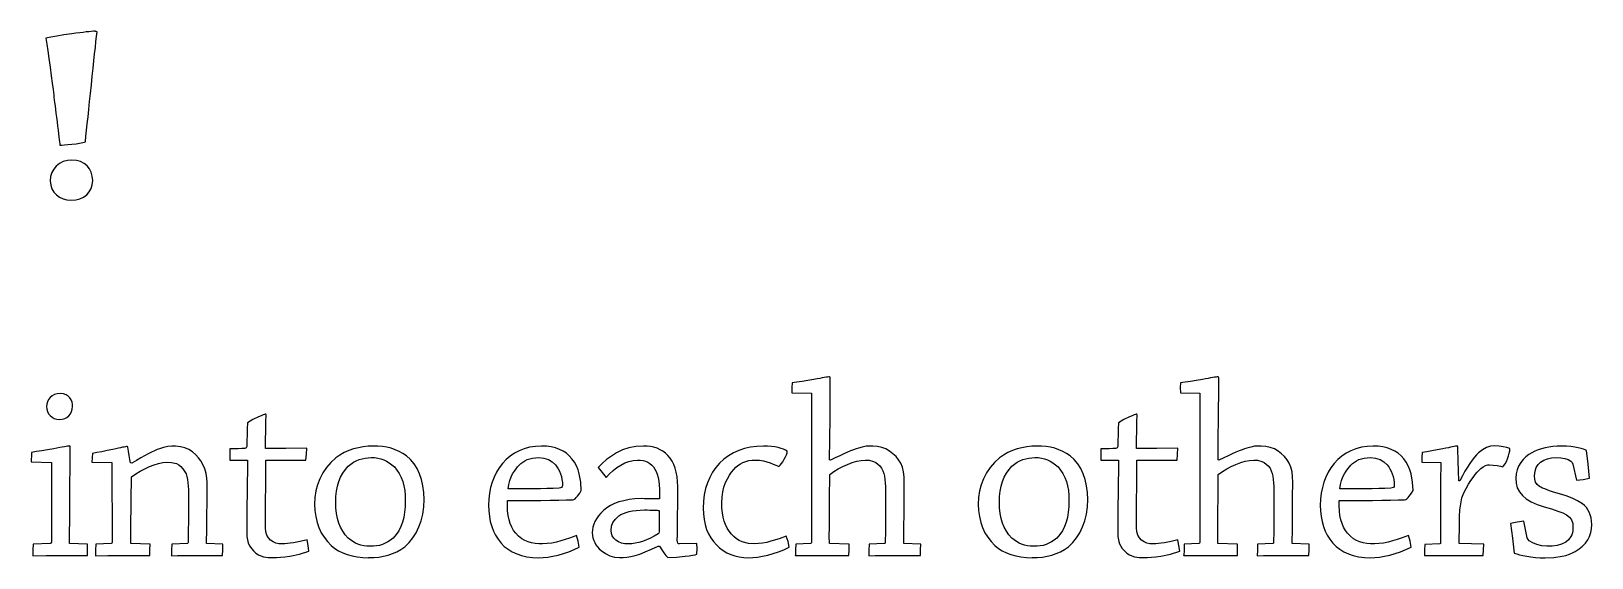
# Model space of a CAD drawing. Header units: millimetres. Extents: x 1 to 116, y -26 to 21.
# Drawn here: x 71.71 to 115.63, y -24.38 to -9.56 of the extents above; entities that cross this region are included whole.
import ezdxf

# ---------------------------------------------------------------- set-up
doc = ezdxf.new("R2010")
doc.units = ezdxf.units.MM

msp = doc.modelspace()

# ---------------------------------------------------------------- linework, layer by layer
at = {"color": 7, "linetype": 'Continuous', "flags": 128}
for points in [[(73.505, -9.557), (73.457, -9.56), (73.4, -9.564), (73.333, -9.571), (73.256, -9.579), (73.17, -9.589), (73.074, -9.601), (72.968, -9.615), (72.853, -9.631), (72.627, -9.663), (72.429, -9.695), (72.259, -9.724), (72.116, -9.752), (72.116, -9.752), (72.145, -9.919), (72.174, -10.111), (72.207, -10.328), (72.24, -10.572), (72.273, -10.812), (72.3, -11.022), (72.323, -11.202), (72.341, -11.353), (72.341, -11.353), (72.349, -11.416), (72.358, -11.488), (72.368, -11.569), (72.379, -11.659), (72.391, -11.758), (72.405, -11.866), (72.419, -11.982), (72.434, -12.108), (72.45, -12.232), (72.464, -12.344), (72.475, -12.445), (72.487, -12.533), (72.496, -12.609), (72.504, -12.674), (72.51, -12.726), (72.515, -12.766), (72.515, -12.766), (72.573, -12.764), (72.649, -12.759), (72.743, -12.749), (72.855, -12.738), (72.97, -12.724), (73.071, -12.708), (73.159, -12.692), (73.234, -12.673), (73.234, -12.673), (73.25, -12.514), (73.267, -12.343), (73.286, -12.161), (73.307, -11.965), (73.328, -11.759), (73.351, -11.539), (73.376, -11.308), (73.402, -11.065), (73.427, -10.824), (73.451, -10.598), (73.474, -10.388), (73.494, -10.193), (73.513, -10.015), (73.531, -9.851), (73.547, -9.704), (73.56, -9.572), (73.56, -9.572), (73.535, -9.567), (73.517, -9.562), (73.507, -9.559), (73.505, -9.558), (73.505, -9.558), (73.505, -9.557)], [(72.856, -13.184), (72.726, -13.196), (72.61, -13.229), (72.506, -13.281), (72.415, -13.354), (72.342, -13.441), (72.288, -13.54), (72.255, -13.651), (72.242, -13.772), (72.242, -13.772), (72.256, -13.89), (72.289, -13.995), (72.344, -14.087), (72.417, -14.167), (72.506, -14.231), (72.603, -14.278), (72.71, -14.306), (72.827, -14.317), (72.827, -14.317), (72.96, -14.306), (73.079, -14.277), (73.182, -14.229), (73.272, -14.163), (73.344, -14.081), (73.395, -13.985), (73.428, -13.878), (73.44, -13.758), (73.44, -13.758), (73.428, -13.638), (73.399, -13.53), (73.349, -13.433), (73.281, -13.348), (73.196, -13.279), (73.097, -13.228), (72.983, -13.196), (72.855, -13.184), (72.855, -13.184), (72.856, -13.184)], [(93.222, -24.323), (93.392, -24.323), (93.572, -24.319), (93.747, -24.317), (93.905, -24.316), (93.905, -24.316), (94.115, -24.316), (94.327, -24.316), (94.534, -24.316), (94.725, -24.316), (94.725, -24.316), (94.728, -24.157), (94.732, -23.997), (94.732, -23.997), (94.174, -23.982), (94.174, -23.982), (94.173, -23.762), (94.174, -23.528), (94.175, -23.28), (94.177, -23.018), (94.179, -22.755), (94.181, -22.503), (94.185, -22.264), (94.187, -22.037), (94.187, -22.037), (94.304, -21.956), (94.426, -21.882), (94.553, -21.814), (94.685, -21.752), (94.817, -21.7), (94.944, -21.663), (95.067, -21.64), (95.185, -21.631), (95.185, -21.631), (95.294, -21.639), (95.417, -21.673), (95.48, -21.702), (95.538, -21.744), (95.593, -21.798), (95.643, -21.863), (95.643, -21.863), (95.677, -21.931), (95.704, -22.006), (95.724, -22.087), (95.737, -22.176), (95.745, -22.273), (95.75, -22.38), (95.752, -22.498), (95.752, -22.625), (95.752, -22.625), (95.753, -22.945), (95.752, -23.289), (95.75, -23.633), (95.746, -23.953), (95.746, -23.953), (95.741, -23.973), (95.724, -23.983), (95.724, -23.983), (95.294, -24.004), (95.294, -24.004), (95.287, -24.166), (95.286, -24.324), (95.286, -24.324), (95.463, -24.323), (95.648, -24.319), (95.833, -24.317), (96.007, -24.316), (96.007, -24.316), (96.188, -24.316), (96.376, -24.316), (96.562, -24.316), (96.739, -24.316), (96.739, -24.316), (96.742, -24.157), (96.746, -23.997), (96.746, -23.997), (96.269, -23.982), (96.269, -23.982), (96.273, -23.551), (96.277, -23.114), (96.28, -22.678), (96.281, -22.255), (96.281, -22.255), (96.279, -22.104), (96.262, -21.965), (96.231, -21.836), (96.186, -21.718), (96.186, -21.718), (96.123, -21.624), (96.05, -21.536), (95.965, -21.456), (95.871, -21.382), (95.766, -21.32), (95.652, -21.276), (95.528, -21.248), (95.396, -21.236), (95.396, -21.236), (95.303, -21.236), (95.206, -21.245), (95.101, -21.265), (94.991, -21.293), (94.929, -21.313), (94.856, -21.339), (94.773, -21.372), (94.681, -21.411), (94.577, -21.457), (94.464, -21.508), (94.341, -21.567), (94.207, -21.631), (94.207, -21.631), (94.18, -21.623), (94.18, -21.623), (94.186, -21.039), (94.192, -20.439), (94.195, -20.141), (94.198, -19.854), (94.199, -19.579), (94.2, -19.317), (94.2, -19.317), (94.195, -19.295), (94.179, -19.289), (94.179, -19.289), (94.156, -19.292), (94.124, -19.296), (94.083, -19.302), (94.032, -19.31), (93.973, -19.32), (93.904, -19.332), (93.827, -19.345), (93.74, -19.36), (93.564, -19.391), (93.404, -19.416), (93.258, -19.438), (93.127, -19.455), (93.127, -19.455), (93.117, -19.585), (93.12, -19.74), (93.12, -19.74), (93.671, -19.747), (93.671, -19.747), (93.67, -20.248), (93.67, -20.766), (93.67, -21.3), (93.67, -21.852), (93.67, -22.403), (93.67, -22.937), (93.67, -23.454), (93.67, -23.953), (93.67, -23.953), (93.662, -23.973), (93.642, -23.983), (93.642, -23.983), (93.229, -24.004), (93.229, -24.004), (93.222, -24.161), (93.221, -24.324), (93.221, -24.324), (93.222, -24.323)], [(104.155, -24.323), (104.326, -24.323), (104.505, -24.319), (104.68, -24.317), (104.839, -24.316), (104.839, -24.316), (105.049, -24.316), (105.261, -24.316), (105.467, -24.316), (105.658, -24.316), (105.658, -24.316), (105.662, -24.157), (105.666, -23.997), (105.666, -23.997), (105.107, -23.982), (105.107, -23.982), (105.106, -23.762), (105.108, -23.528), (105.109, -23.28), (105.111, -23.018), (105.113, -22.755), (105.115, -22.503), (105.118, -22.264), (105.12, -22.037), (105.12, -22.037), (105.238, -21.956), (105.359, -21.882), (105.486, -21.814), (105.619, -21.752), (105.751, -21.7), (105.878, -21.663), (106.001, -21.64), (106.118, -21.631), (106.118, -21.631), (106.227, -21.639), (106.35, -21.673), (106.413, -21.702), (106.472, -21.744), (106.526, -21.798), (106.577, -21.863), (106.577, -21.863), (106.61, -21.931), (106.637, -22.006), (106.657, -22.087), (106.67, -22.176), (106.678, -22.273), (106.684, -22.38), (106.686, -22.498), (106.686, -22.625), (106.686, -22.625), (106.687, -22.945), (106.686, -23.289), (106.684, -23.633), (106.679, -23.953), (106.679, -23.953), (106.674, -23.973), (106.657, -23.983), (106.657, -23.983), (106.227, -24.004), (106.227, -24.004), (106.221, -24.166), (106.22, -24.324), (106.22, -24.324), (106.396, -24.323), (106.582, -24.319), (106.767, -24.317), (106.941, -24.316), (106.941, -24.316), (107.121, -24.316), (107.309, -24.316), (107.496, -24.316), (107.672, -24.316), (107.672, -24.316), (107.675, -24.157), (107.68, -23.997), (107.68, -23.997), (107.202, -23.982), (107.202, -23.982), (107.206, -23.551), (107.21, -23.114), (107.214, -22.678), (107.215, -22.255), (107.215, -22.255), (107.213, -22.104), (107.196, -21.965), (107.164, -21.836), (107.119, -21.718), (107.119, -21.718), (107.056, -21.624), (106.984, -21.536), (106.899, -21.456), (106.804, -21.382), (106.699, -21.32), (106.585, -21.276), (106.461, -21.248), (106.329, -21.236), (106.329, -21.236), (106.237, -21.236), (106.139, -21.245), (106.034, -21.265), (105.924, -21.293), (105.862, -21.313), (105.79, -21.339), (105.707, -21.372), (105.614, -21.411), (105.51, -21.457), (105.397, -21.508), (105.274, -21.567), (105.14, -21.631), (105.14, -21.631), (105.114, -21.623), (105.114, -21.623), (105.119, -21.039), (105.125, -20.439), (105.129, -20.141), (105.132, -19.854), (105.133, -19.579), (105.134, -19.317), (105.134, -19.317), (105.129, -19.295), (105.113, -19.289), (105.113, -19.289), (105.09, -19.292), (105.057, -19.296), (105.016, -19.302), (104.966, -19.31), (104.906, -19.32), (104.838, -19.332), (104.76, -19.345), (104.673, -19.36), (104.498, -19.391), (104.337, -19.416), (104.191, -19.438), (104.06, -19.455), (104.06, -19.455), (104.051, -19.585), (104.053, -19.74), (104.053, -19.74), (104.605, -19.747), (104.605, -19.747), (104.604, -20.248), (104.604, -20.766), (104.604, -21.3), (104.604, -21.852), (104.604, -22.403), (104.604, -22.937), (104.604, -23.454), (104.604, -23.953), (104.604, -23.953), (104.595, -23.973), (104.576, -23.983), (104.576, -23.983), (104.162, -24.004), (104.162, -24.004), (104.156, -24.161), (104.155, -24.324), (104.155, -24.324), (104.155, -24.323)], [(72.526, -19.758), (72.437, -19.767), (72.361, -19.788), (72.295, -19.823), (72.24, -19.87), (72.196, -19.926), (72.166, -19.988), (72.146, -20.055), (72.139, -20.127), (72.139, -20.127), (72.147, -20.2), (72.167, -20.266), (72.198, -20.327), (72.242, -20.381), (72.296, -20.426), (72.358, -20.46), (72.428, -20.481), (72.506, -20.489), (72.506, -20.489), (72.583, -20.482), (72.653, -20.462), (72.714, -20.429), (72.768, -20.385), (72.812, -20.331), (72.844, -20.269), (72.863, -20.199), (72.871, -20.12), (72.871, -20.12), (72.869, -20.059), (72.857, -19.999), (72.833, -19.939), (72.799, -19.882), (72.752, -19.83), (72.691, -19.793), (72.616, -19.769), (72.526, -19.759), (72.526, -19.759), (72.526, -19.758)], [(78.507, -24.378), (78.612, -24.376), (78.727, -24.368), (78.851, -24.354), (78.984, -24.334), (79.256, -24.277), (79.522, -24.198), (79.522, -24.198), (79.499, -24.038), (79.471, -23.878), (79.471, -23.878), (79.279, -23.924), (79.09, -23.96), (79.001, -23.975), (78.919, -23.985), (78.843, -23.992), (78.775, -23.994), (78.775, -23.994), (78.681, -23.988), (78.595, -23.968), (78.515, -23.933), (78.443, -23.886), (78.385, -23.823), (78.342, -23.744), (78.314, -23.651), (78.304, -23.542), (78.304, -23.542), (78.304, -23.262), (78.304, -22.973), (78.306, -22.694), (78.31, -22.447), (78.31, -22.447), (78.31, -22.236), (78.31, -21.992), (78.31, -21.871), (78.31, -21.77), (78.31, -21.691), (78.31, -21.63), (78.31, -21.63), (78.616, -21.63), (78.906, -21.63), (79.182, -21.63), (79.442, -21.63), (79.442, -21.63), (79.456, -21.47), (79.463, -21.296), (79.463, -21.296), (78.876, -21.302), (78.304, -21.304), (78.304, -21.304), (78.305, -21.062), (78.308, -20.81), (78.312, -20.569), (78.318, -20.36), (78.318, -20.36), (78.312, -20.344), (78.297, -20.339), (78.297, -20.339), (78.275, -20.345), (78.235, -20.36), (78.179, -20.383), (78.107, -20.416), (77.948, -20.494), (77.796, -20.586), (77.796, -20.586), (77.79, -20.749), (77.782, -20.922), (77.777, -21.093), (77.774, -21.253), (77.774, -21.253), (77.755, -21.289), (77.724, -21.304), (77.724, -21.304), (77.634, -21.309), (77.535, -21.312), (77.425, -21.315), (77.303, -21.316), (77.303, -21.316), (77.297, -21.47), (77.296, -21.63), (77.296, -21.63), (77.555, -21.63), (77.795, -21.63), (77.795, -21.63), (77.794, -21.714), (77.794, -21.81), (77.793, -21.918), (77.792, -22.039), (77.791, -22.162), (77.79, -22.275), (77.789, -22.38), (77.788, -22.477), (77.788, -22.477), (77.786, -22.567), (77.783, -22.68), (77.781, -22.818), (77.779, -22.979), (77.776, -23.315), (77.774, -23.63), (77.774, -23.63), (77.778, -23.785), (77.801, -23.927), (77.823, -23.994), (77.858, -24.06), (77.904, -24.125), (77.964, -24.19), (77.964, -24.19), (78.034, -24.25), (78.104, -24.296), (78.174, -24.331), (78.244, -24.353), (78.381, -24.375), (78.506, -24.379), (78.506, -24.379), (78.507, -24.378)], [(103.023, -24.378), (103.129, -24.376), (103.243, -24.368), (103.367, -24.354), (103.5, -24.334), (103.772, -24.277), (104.038, -24.198), (104.038, -24.198), (104.015, -24.038), (103.987, -23.878), (103.987, -23.878), (103.795, -23.924), (103.606, -23.96), (103.517, -23.975), (103.435, -23.985), (103.36, -23.992), (103.291, -23.994), (103.291, -23.994), (103.197, -23.988), (103.111, -23.968), (103.031, -23.933), (102.96, -23.886), (102.901, -23.823), (102.858, -23.744), (102.831, -23.651), (102.82, -23.542), (102.82, -23.542), (102.82, -23.262), (102.82, -22.973), (102.822, -22.694), (102.826, -22.447), (102.826, -22.447), (102.826, -22.236), (102.826, -21.992), (102.826, -21.871), (102.826, -21.77), (102.826, -21.691), (102.826, -21.63), (102.826, -21.63), (103.132, -21.63), (103.422, -21.63), (103.698, -21.63), (103.959, -21.63), (103.959, -21.63), (103.972, -21.47), (103.98, -21.296), (103.98, -21.296), (103.392, -21.302), (102.82, -21.304), (102.82, -21.304), (102.821, -21.062), (102.824, -20.81), (102.829, -20.569), (102.834, -20.36), (102.834, -20.36), (102.829, -20.344), (102.813, -20.339), (102.813, -20.339), (102.791, -20.345), (102.751, -20.36), (102.695, -20.383), (102.623, -20.416), (102.464, -20.494), (102.312, -20.586), (102.312, -20.586), (102.306, -20.749), (102.299, -20.922), (102.293, -21.093), (102.29, -21.253), (102.29, -21.253), (102.271, -21.289), (102.24, -21.304), (102.24, -21.304), (102.151, -21.309), (102.051, -21.312), (101.941, -21.315), (101.819, -21.316), (101.819, -21.316), (101.813, -21.47), (101.812, -21.63), (101.812, -21.63), (102.071, -21.63), (102.311, -21.63), (102.311, -21.63), (102.31, -21.714), (102.31, -21.81), (102.309, -21.918), (102.308, -22.039), (102.307, -22.162), (102.306, -22.275), (102.305, -22.38), (102.304, -22.477), (102.304, -22.477), (102.302, -22.567), (102.3, -22.68), (102.298, -22.818), (102.295, -22.979), (102.292, -23.315), (102.29, -23.63), (102.29, -23.63), (102.294, -23.785), (102.318, -23.927), (102.34, -23.994), (102.374, -24.06), (102.42, -24.125), (102.48, -24.19), (102.48, -24.19), (102.55, -24.25), (102.62, -24.296), (102.69, -24.331), (102.76, -24.353), (102.897, -24.375), (103.023, -24.379), (103.023, -24.379), (103.023, -24.378)], [(72.275, -21.702), (72.275, -23.946), (72.275, -23.946), (72.265, -23.972), (72.245, -23.983), (72.245, -23.983), (71.76, -24.004), (71.76, -24.004), (71.753, -24.161), (71.752, -24.324), (71.752, -24.324), (72.132, -24.319), (72.501, -24.316), (72.501, -24.316), (72.699, -24.316), (72.903, -24.316), (73.104, -24.316), (73.289, -24.316), (73.289, -24.316), (73.296, -24.159), (73.297, -23.997), (73.297, -23.997), (72.79, -23.982), (72.79, -23.982), (72.79, -23.674), (72.791, -23.346), (72.793, -22.998), (72.796, -22.631), (72.799, -22.263), (72.802, -21.911), (72.803, -21.575), (72.804, -21.257), (72.804, -21.257), (72.802, -21.242), (72.789, -21.235), (72.789, -21.235), (72.766, -21.238), (72.733, -21.244), (72.691, -21.25), (72.641, -21.258), (72.581, -21.269), (72.512, -21.281), (72.433, -21.296), (72.346, -21.312), (72.169, -21.343), (72.004, -21.372), (71.853, -21.395), (71.715, -21.415), (71.715, -21.415), (71.714, -21.466), (71.712, -21.533), (71.71, -21.607), (71.708, -21.68), (71.708, -21.68), (72.275, -21.702)], [(73.977, -21.701), (73.984, -23.953), (73.984, -23.953), (73.976, -23.973), (73.962, -23.983), (73.962, -23.983), (73.527, -24.004), (73.527, -24.004), (73.52, -24.164), (73.519, -24.324), (73.519, -24.324), (73.864, -24.319), (74.216, -24.316), (74.216, -24.316), (74.424, -24.316), (74.638, -24.316), (74.849, -24.316), (75.045, -24.316), (75.045, -24.316), (75.051, -24.157), (75.052, -23.997), (75.052, -23.997), (74.513, -23.982), (74.513, -23.982), (74.513, -23.772), (74.514, -23.546), (74.516, -23.306), (74.518, -23.051), (74.521, -22.795), (74.525, -22.551), (74.53, -22.321), (74.535, -22.103), (74.535, -22.103), (74.651, -22.021), (74.774, -21.946), (74.902, -21.878), (75.035, -21.815), (75.169, -21.762), (75.295, -21.724), (75.413, -21.701), (75.525, -21.692), (75.525, -21.692), (75.661, -21.698), (75.794, -21.733), (75.859, -21.765), (75.921, -21.814), (75.98, -21.879), (76.035, -21.96), (76.035, -21.96), (76.067, -22.024), (76.091, -22.098), (76.109, -22.179), (76.12, -22.269), (76.131, -22.465), (76.132, -22.677), (76.132, -22.677), (76.133, -22.988), (76.132, -23.318), (76.13, -23.648), (76.125, -23.954), (76.125, -23.954), (76.119, -23.974), (76.103, -23.983), (76.103, -23.983), (75.668, -24.004), (75.668, -24.004), (75.661, -24.164), (75.66, -24.324), (75.66, -24.324), (75.828, -24.323), (76.008, -24.319), (76.189, -24.317), (76.357, -24.316), (76.357, -24.316), (76.54, -24.316), (76.731, -24.316), (76.92, -24.316), (77.096, -24.316), (77.096, -24.316), (77.103, -24.157), (77.104, -23.997), (77.104, -23.997), (76.642, -23.982), (76.642, -23.982), (76.647, -23.562), (76.654, -23.117), (76.657, -22.891), (76.659, -22.675), (76.661, -22.466), (76.661, -22.266), (76.661, -22.266), (76.656, -22.139), (76.633, -22.009), (76.592, -21.876), (76.533, -21.741), (76.533, -21.741), (76.479, -21.651), (76.414, -21.565), (76.338, -21.482), (76.25, -21.404), (76.149, -21.337), (76.036, -21.287), (75.911, -21.255), (75.772, -21.242), (75.772, -21.242), (75.662, -21.242), (75.549, -21.253), (75.433, -21.277), (75.315, -21.313), (75.251, -21.337), (75.177, -21.37), (75.094, -21.41), (75.003, -21.456), (74.901, -21.511), (74.791, -21.573), (74.671, -21.642), (74.542, -21.72), (74.542, -21.72), (74.506, -21.712), (74.506, -21.712), (74.488, -21.62), (74.467, -21.506), (74.446, -21.385), (74.428, -21.272), (74.428, -21.272), (74.426, -21.255), (74.413, -21.25), (74.413, -21.25), (74.392, -21.253), (74.363, -21.257), (74.325, -21.265), (74.279, -21.273), (74.224, -21.285), (74.161, -21.297), (74.09, -21.313), (74.01, -21.33), (73.849, -21.364), (73.697, -21.396), (73.559, -21.423), (73.432, -21.448), (73.432, -21.448), (73.423, -21.563), (73.417, -21.695), (73.417, -21.695), (73.977, -21.701)], [(81.202, -24.379), (81.348, -24.378), (81.49, -24.366), (81.625, -24.342), (81.755, -24.309), (81.88, -24.266), (82, -24.212), (82.113, -24.148), (82.222, -24.075), (82.222, -24.075), (82.343, -23.956), (82.449, -23.824), (82.541, -23.676), (82.62, -23.513), (82.683, -23.338), (82.728, -23.151), (82.756, -22.953), (82.766, -22.744), (82.766, -22.744), (82.756, -22.543), (82.731, -22.354), (82.692, -22.18), (82.639, -22.019), (82.569, -21.872), (82.485, -21.738), (82.388, -21.618), (82.274, -21.512), (82.274, -21.512), (82.172, -21.445), (82.065, -21.389), (81.953, -21.34), (81.838, -21.3), (81.718, -21.271), (81.593, -21.25), (81.465, -21.238), (81.332, -21.236), (81.332, -21.236), (81.193, -21.242), (81.054, -21.257), (80.916, -21.283), (80.778, -21.319), (80.644, -21.365), (80.517, -21.423), (80.396, -21.491), (80.282, -21.57), (80.282, -21.57), (80.139, -21.701), (80.017, -21.843), (79.913, -21.995), (79.831, -22.157), (79.767, -22.327), (79.721, -22.502), (79.694, -22.684), (79.685, -22.872), (79.685, -22.872), (79.693, -23.053), (79.716, -23.224), (79.753, -23.385), (79.804, -23.535), (79.87, -23.677), (79.951, -23.807), (80.046, -23.928), (80.155, -24.039), (80.155, -24.039), (80.253, -24.118), (80.362, -24.186), (80.479, -24.244), (80.605, -24.291), (80.74, -24.329), (80.885, -24.356), (81.039, -24.373), (81.202, -24.38), (81.202, -24.38), (81.202, -24.379)], [(84.582, -22.905), (84.586, -23.065), (84.603, -23.218), (84.63, -23.362), (84.669, -23.5), (84.718, -23.629), (84.778, -23.75), (84.849, -23.863), (84.932, -23.968), (85.025, -24.062), (85.129, -24.145), (85.246, -24.215), (85.373, -24.273), (85.51, -24.319), (85.66, -24.353), (85.821, -24.374), (85.993, -24.383), (85.993, -24.383), (86.118, -24.378), (86.25, -24.363), (86.391, -24.339), (86.538, -24.306), (86.688, -24.263), (86.838, -24.211), (86.987, -24.15), (87.136, -24.082), (87.136, -24.082), (87.106, -23.919), (87.06, -23.752), (87.06, -23.752), (86.963, -23.793), (86.856, -23.832), (86.741, -23.871), (86.617, -23.909), (86.489, -23.943), (86.361, -23.967), (86.232, -23.983), (86.103, -23.989), (86.103, -23.989), (85.993, -23.988), (85.889, -23.978), (85.788, -23.96), (85.694, -23.935), (85.603, -23.898), (85.514, -23.845), (85.428, -23.776), (85.346, -23.692), (85.346, -23.692), (85.287, -23.611), (85.235, -23.52), (85.193, -23.42), (85.16, -23.31), (85.135, -23.189), (85.118, -23.06), (85.11, -22.921), (85.11, -22.772), (85.11, -22.772), (85.31, -22.772), (85.532, -22.771), (85.779, -22.768), (86.048, -22.766), (86.315, -22.763), (86.555, -22.76), (86.768, -22.756), (86.955, -22.751), (86.955, -22.751), (86.985, -22.74), (87.017, -22.719), (87.051, -22.69), (87.086, -22.651), (87.15, -22.567), (87.191, -22.488), (87.191, -22.488), (87.179, -22.255), (87.136, -22.021), (87.1, -21.907), (87.054, -21.798), (86.996, -21.695), (86.928, -21.597), (86.928, -21.597), (86.854, -21.514), (86.772, -21.442), (86.678, -21.381), (86.576, -21.331), (86.465, -21.291), (86.344, -21.262), (86.213, -21.244), (86.074, -21.236), (86.074, -21.236), (85.9, -21.248), (85.737, -21.273), (85.584, -21.313), (85.441, -21.368), (85.308, -21.436), (85.186, -21.518), (85.074, -21.614), (84.972, -21.725), (84.882, -21.847), (84.803, -21.975), (84.736, -22.112), (84.681, -22.255), (84.638, -22.406), (84.607, -22.565), (84.588, -22.732), (84.581, -22.905), (84.581, -22.905), (84.582, -22.905)], [(89.394, -24.052), (89.457, -24.157), (89.516, -24.246), (89.572, -24.319), (89.624, -24.379), (89.624, -24.379), (89.871, -24.369), (90.117, -24.342), (90.229, -24.327), (90.321, -24.312), (90.393, -24.297), (90.445, -24.285), (90.445, -24.285), (90.45, -24.126), (90.445, -23.98), (90.445, -23.98), (89.96, -23.994), (89.96, -23.994), (89.931, -23.988), (89.911, -23.968), (89.898, -23.935), (89.894, -23.889), (89.894, -23.889), (89.896, -23.747), (89.899, -23.577), (89.902, -23.38), (89.904, -23.156), (89.906, -22.929), (89.907, -22.724), (89.908, -22.543), (89.909, -22.384), (89.909, -22.384), (89.903, -22.238), (89.888, -22.102), (89.866, -21.977), (89.834, -21.862), (89.796, -21.757), (89.749, -21.662), (89.694, -21.578), (89.631, -21.505), (89.562, -21.441), (89.487, -21.385), (89.408, -21.339), (89.325, -21.3), (89.237, -21.272), (89.144, -21.251), (89.046, -21.24), (88.944, -21.236), (88.944, -21.236), (88.731, -21.252), (88.533, -21.288), (88.352, -21.345), (88.187, -21.424), (88.037, -21.518), (87.9, -21.617), (87.777, -21.724), (87.666, -21.838), (87.666, -21.838), (87.78, -21.983), (87.892, -22.119), (87.892, -22.119), (87.984, -22.018), (88.084, -21.927), (88.189, -21.844), (88.301, -21.772), (88.417, -21.712), (88.534, -21.668), (88.652, -21.641), (88.771, -21.631), (88.771, -21.631), (88.853, -21.634), (88.93, -21.645), (89, -21.664), (89.064, -21.692), (89.123, -21.727), (89.175, -21.772), (89.222, -21.823), (89.261, -21.884), (89.296, -21.953), (89.327, -22.033), (89.351, -22.123), (89.37, -22.223), (89.383, -22.333), (89.393, -22.454), (89.396, -22.584), (89.394, -22.724), (89.394, -22.724), (89.36, -22.724), (89.317, -22.724), (89.266, -22.724), (89.206, -22.723), (89.137, -22.722), (89.059, -22.721), (88.972, -22.719), (88.876, -22.717), (88.876, -22.717), (88.701, -22.727), (88.537, -22.746), (88.387, -22.775), (88.249, -22.811), (88.123, -22.858), (88.01, -22.913), (87.909, -22.977), (87.821, -23.05), (87.744, -23.127), (87.678, -23.205), (87.622, -23.283), (87.576, -23.36), (87.542, -23.439), (87.516, -23.519), (87.503, -23.597), (87.499, -23.677), (87.499, -23.677), (87.506, -23.753), (87.52, -23.825), (87.541, -23.893), (87.569, -23.957), (87.604, -24.018), (87.645, -24.076), (87.695, -24.129), (87.75, -24.18), (87.871, -24.265), (87.998, -24.326), (88.13, -24.364), (88.268, -24.379), (88.268, -24.379), (88.366, -24.377), (88.472, -24.367), (88.585, -24.348), (88.705, -24.319), (88.84, -24.277), (88.993, -24.22), (89.165, -24.144), (89.357, -24.053), (89.357, -24.053), (89.394, -24.052)], [(90.619, -22.983), (90.628, -23.149), (90.647, -23.305), (90.678, -23.449), (90.719, -23.584), (90.771, -23.709), (90.834, -23.824), (90.908, -23.928), (90.993, -24.022), (91.085, -24.106), (91.184, -24.179), (91.289, -24.241), (91.398, -24.291), (91.513, -24.331), (91.635, -24.359), (91.762, -24.376), (91.894, -24.382), (91.894, -24.382), (92.018, -24.377), (92.151, -24.363), (92.292, -24.339), (92.441, -24.307), (92.593, -24.265), (92.744, -24.214), (92.893, -24.155), (93.041, -24.085), (93.041, -24.085), (93.01, -23.927), (92.961, -23.775), (92.961, -23.775), (92.761, -23.848), (92.531, -23.917), (92.41, -23.948), (92.294, -23.97), (92.18, -23.985), (92.068, -23.991), (92.068, -23.991), (91.895, -23.977), (91.721, -23.932), (91.636, -23.895), (91.556, -23.848), (91.483, -23.788), (91.416, -23.717), (91.416, -23.717), (91.351, -23.634), (91.294, -23.546), (91.248, -23.45), (91.211, -23.349), (91.183, -23.239), (91.164, -23.117), (91.151, -22.984), (91.148, -22.84), (91.148, -22.84), (91.156, -22.678), (91.176, -22.529), (91.208, -22.393), (91.252, -22.268), (91.303, -22.156), (91.359, -22.057), (91.418, -21.97), (91.481, -21.896), (91.481, -21.896), (91.539, -21.836), (91.602, -21.782), (91.67, -21.737), (91.741, -21.699), (91.819, -21.67), (91.904, -21.648), (91.997, -21.635), (92.098, -21.631), (92.098, -21.631), (92.21, -21.639), (92.316, -21.655), (92.417, -21.68), (92.511, -21.713), (92.595, -21.746), (92.663, -21.774), (92.715, -21.795), (92.75, -21.81), (92.75, -21.81), (92.787, -21.777), (92.825, -21.733), (92.863, -21.677), (92.903, -21.611), (92.938, -21.543), (92.964, -21.481), (92.982, -21.426), (92.99, -21.379), (92.99, -21.379), (92.942, -21.353), (92.884, -21.328), (92.813, -21.305), (92.733, -21.281), (92.641, -21.263), (92.543, -21.249), (92.437, -21.24), (92.322, -21.236), (92.322, -21.236), (92.132, -21.247), (91.952, -21.271), (91.782, -21.31), (91.622, -21.363), (91.472, -21.432), (91.333, -21.513), (91.204, -21.61), (91.084, -21.721), (90.977, -21.844), (90.885, -21.977), (90.805, -22.121), (90.74, -22.273), (90.688, -22.436), (90.652, -22.609), (90.628, -22.791), (90.618, -22.984), (90.618, -22.984), (90.619, -22.983)], [(99.882, -24.379), (100.028, -24.378), (100.17, -24.366), (100.305, -24.342), (100.435, -24.309), (100.56, -24.266), (100.68, -24.212), (100.793, -24.148), (100.902, -24.075), (100.902, -24.075), (101.023, -23.956), (101.129, -23.824), (101.221, -23.676), (101.3, -23.513), (101.363, -23.338), (101.408, -23.151), (101.436, -22.953), (101.446, -22.744), (101.446, -22.744), (101.436, -22.543), (101.411, -22.354), (101.372, -22.18), (101.319, -22.019), (101.249, -21.872), (101.166, -21.738), (101.068, -21.618), (100.955, -21.512), (100.955, -21.512), (100.852, -21.445), (100.745, -21.389), (100.634, -21.34), (100.518, -21.3), (100.398, -21.271), (100.274, -21.25), (100.146, -21.238), (100.012, -21.236), (100.012, -21.236), (99.873, -21.242), (99.734, -21.257), (99.596, -21.283), (99.458, -21.319), (99.324, -21.365), (99.197, -21.423), (99.076, -21.491), (98.962, -21.57), (98.962, -21.57), (98.819, -21.701), (98.697, -21.843), (98.594, -21.995), (98.511, -22.157), (98.447, -22.327), (98.402, -22.502), (98.374, -22.684), (98.365, -22.872), (98.365, -22.872), (98.373, -23.053), (98.396, -23.224), (98.433, -23.385), (98.484, -23.535), (98.551, -23.677), (98.631, -23.807), (98.726, -23.928), (98.835, -24.039), (98.835, -24.039), (98.934, -24.118), (99.042, -24.186), (99.159, -24.244), (99.285, -24.291), (99.42, -24.329), (99.565, -24.356), (99.72, -24.373), (99.882, -24.38), (99.882, -24.38), (99.882, -24.379)], [(107.993, -22.905), (107.997, -23.065), (108.014, -23.218), (108.041, -23.362), (108.08, -23.5), (108.129, -23.629), (108.189, -23.75), (108.261, -23.863), (108.344, -23.968), (108.437, -24.062), (108.541, -24.145), (108.657, -24.215), (108.784, -24.273), (108.922, -24.319), (109.072, -24.353), (109.232, -24.374), (109.404, -24.383), (109.404, -24.383), (109.529, -24.378), (109.662, -24.363), (109.802, -24.339), (109.949, -24.306), (110.099, -24.263), (110.249, -24.211), (110.398, -24.15), (110.547, -24.082), (110.547, -24.082), (110.518, -23.919), (110.472, -23.752), (110.472, -23.752), (110.374, -23.793), (110.267, -23.832), (110.153, -23.871), (110.029, -23.909), (109.901, -23.943), (109.773, -23.967), (109.644, -23.983), (109.515, -23.989), (109.515, -23.989), (109.404, -23.988), (109.301, -23.978), (109.2, -23.96), (109.105, -23.935), (109.014, -23.898), (108.926, -23.845), (108.84, -23.776), (108.757, -23.692), (108.757, -23.692), (108.698, -23.611), (108.647, -23.52), (108.605, -23.42), (108.571, -23.31), (108.546, -23.189), (108.529, -23.06), (108.522, -22.921), (108.522, -22.772), (108.522, -22.772), (108.721, -22.772), (108.944, -22.771), (109.19, -22.768), (109.459, -22.766), (109.727, -22.763), (109.967, -22.76), (110.18, -22.756), (110.367, -22.751), (110.367, -22.751), (110.396, -22.74), (110.429, -22.719), (110.462, -22.69), (110.498, -22.651), (110.562, -22.567), (110.603, -22.488), (110.603, -22.488), (110.59, -22.255), (110.547, -22.021), (110.511, -21.907), (110.465, -21.798), (110.408, -21.695), (110.339, -21.597), (110.339, -21.597), (110.266, -21.514), (110.183, -21.442), (110.09, -21.381), (109.988, -21.331), (109.877, -21.291), (109.756, -21.262), (109.625, -21.244), (109.485, -21.236), (109.485, -21.236), (109.311, -21.248), (109.148, -21.273), (108.995, -21.313), (108.852, -21.368), (108.719, -21.436), (108.597, -21.518), (108.485, -21.614), (108.383, -21.725), (108.293, -21.847), (108.214, -21.975), (108.147, -22.112), (108.093, -22.255), (108.05, -22.406), (108.018, -22.565), (107.999, -22.732), (107.992, -22.905), (107.992, -22.905), (107.993, -22.905)], [(110.924, -24.321), (111.104, -24.32), (111.293, -24.318), (111.483, -24.315), (111.666, -24.314), (111.666, -24.314), (111.902, -24.314), (112.139, -24.314), (112.368, -24.314), (112.576, -24.314), (112.576, -24.314), (112.59, -24.156), (112.591, -24.002), (112.591, -24.002), (111.903, -23.98), (111.903, -23.98), (111.904, -23.8), (111.906, -23.607), (111.909, -23.409), (111.91, -23.216), (111.91, -23.216), (111.921, -23.037), (111.944, -22.861), (111.98, -22.697), (112.033, -22.559), (112.033, -22.559), (112.101, -22.431), (112.167, -22.314), (112.23, -22.21), (112.291, -22.119), (112.35, -22.039), (112.406, -21.972), (112.46, -21.916), (112.511, -21.873), (112.511, -21.873), (112.581, -21.824), (112.646, -21.789), (112.704, -21.769), (112.758, -21.765), (112.758, -21.765), (112.862, -21.772), (112.968, -21.788), (113.061, -21.807), (113.128, -21.823), (113.128, -21.823), (113.163, -21.787), (113.197, -21.737), (113.23, -21.674), (113.263, -21.596), (113.291, -21.514), (113.312, -21.439), (113.325, -21.368), (113.331, -21.302), (113.331, -21.302), (113.241, -21.277), (113.139, -21.257), (113.023, -21.244), (112.896, -21.235), (112.896, -21.235), (112.785, -21.243), (112.673, -21.277), (112.561, -21.339), (112.447, -21.428), (112.39, -21.485), (112.329, -21.554), (112.267, -21.635), (112.202, -21.727), (112.134, -21.831), (112.063, -21.948), (111.991, -22.076), (111.916, -22.215), (111.916, -22.215), (111.889, -22.215), (111.889, -22.215), (111.88, -21.931), (111.872, -21.663), (111.869, -21.541), (111.866, -21.432), (111.864, -21.337), (111.861, -21.257), (111.861, -21.257), (111.857, -21.241), (111.847, -21.235), (111.847, -21.235), (111.827, -21.238), (111.799, -21.244), (111.762, -21.25), (111.716, -21.258), (111.661, -21.27), (111.598, -21.283), (111.527, -21.296), (111.446, -21.313), (111.283, -21.345), (111.129, -21.375), (110.989, -21.4), (110.859, -21.422), (110.859, -21.422), (110.854, -21.564), (110.851, -21.695), (110.851, -21.695), (111.381, -21.701), (111.381, -21.701), (111.38, -22.247), (111.38, -22.826), (111.38, -23.409), (111.38, -23.967), (111.38, -23.967), (111.375, -23.979), (111.359, -23.988), (111.359, -23.988), (110.939, -24.009), (110.939, -24.009), (110.929, -24.163), (110.924, -24.321), (110.924, -24.321), (110.924, -24.321)], [(113.718, -23.352), (113.532, -23.382), (113.347, -23.417), (113.347, -23.417), (113.401, -23.834), (113.449, -24.249), (113.449, -24.249), (113.52, -24.273), (113.601, -24.297), (113.696, -24.319), (113.803, -24.34), (113.919, -24.358), (114.045, -24.372), (114.178, -24.38), (114.319, -24.383), (114.319, -24.383), (114.569, -24.373), (114.8, -24.34), (114.907, -24.315), (115.003, -24.285), (115.091, -24.248), (115.17, -24.206), (115.17, -24.206), (115.279, -24.134), (115.374, -24.055), (115.454, -23.97), (115.519, -23.878), (115.569, -23.78), (115.606, -23.675), (115.627, -23.564), (115.634, -23.446), (115.634, -23.446), (115.628, -23.35), (115.614, -23.261), (115.592, -23.178), (115.564, -23.102), (115.527, -23.033), (115.482, -22.971), (115.43, -22.915), (115.371, -22.867), (115.234, -22.781), (115.081, -22.705), (114.91, -22.639), (114.722, -22.584), (114.722, -22.584), (114.622, -22.554), (114.531, -22.526), (114.448, -22.499), (114.374, -22.471), (114.308, -22.445), (114.25, -22.42), (114.201, -22.396), (114.16, -22.372), (114.096, -22.317), (114.052, -22.25), (114.027, -22.168), (114.022, -22.073), (114.022, -22.073), (114.039, -21.946), (114.073, -21.84), (114.123, -21.755), (114.191, -21.692), (114.191, -21.692), (114.28, -21.637), (114.385, -21.597), (114.504, -21.573), (114.637, -21.563), (114.637, -21.563), (114.764, -21.57), (114.875, -21.589), (114.97, -21.62), (115.048, -21.663), (115.048, -21.663), (115.082, -21.701), (115.104, -21.749), (115.104, -21.749), (115.199, -22.202), (115.199, -22.202), (115.39, -22.177), (115.568, -22.145), (115.568, -22.145), (115.534, -21.751), (115.488, -21.361), (115.488, -21.361), (115.452, -21.345), (115.401, -21.327), (115.334, -21.308), (115.251, -21.286), (115.154, -21.266), (115.044, -21.251), (114.922, -21.241), (114.786, -21.236), (114.786, -21.236), (114.661, -21.241), (114.542, -21.25), (114.428, -21.266), (114.32, -21.286), (114.218, -21.312), (114.123, -21.344), (114.033, -21.381), (113.949, -21.424), (113.949, -21.424), (113.862, -21.477), (113.78, -21.541), (113.704, -21.616), (113.634, -21.702), (113.575, -21.799), (113.531, -21.904), (113.504, -22.02), (113.492, -22.145), (113.492, -22.145), (113.503, -22.285), (113.537, -22.413), (113.597, -22.527), (113.68, -22.629), (113.79, -22.72), (113.93, -22.804), (114.1, -22.881), (114.298, -22.95), (114.298, -22.95), (114.502, -23.009), (114.675, -23.066), (114.816, -23.121), (114.925, -23.175), (115.005, -23.236), (115.062, -23.318), (115.096, -23.419), (115.104, -23.54), (115.104, -23.54), (115.1, -23.611), (115.087, -23.676), (115.068, -23.735), (115.042, -23.786), (114.977, -23.873), (114.899, -23.942), (114.899, -23.942), (114.783, -24.002), (114.655, -24.037), (114.518, -24.053), (114.368, -24.057), (114.368, -24.057), (114.227, -24.044), (114.091, -24.011), (113.973, -23.963), (113.876, -23.906), (113.876, -23.906), (113.84, -23.865), (113.819, -23.82), (113.819, -23.82), (113.718, -23.352)], [(81.248, -24.06), (81.156, -24.055), (81.069, -24.043), (80.985, -24.024), (80.906, -23.999), (80.832, -23.967), (80.761, -23.927), (80.696, -23.88), (80.634, -23.826), (80.634, -23.826), (80.548, -23.735), (80.476, -23.634), (80.414, -23.524), (80.366, -23.405), (80.329, -23.276), (80.303, -23.135), (80.287, -22.981), (80.282, -22.816), (80.282, -22.816), (80.286, -22.656), (80.301, -22.507), (80.328, -22.367), (80.366, -22.235), (80.416, -22.114), (80.477, -22.001), (80.55, -21.897), (80.634, -21.804), (80.634, -21.804), (80.705, -21.745), (80.779, -21.694), (80.858, -21.653), (80.942, -21.619), (81.112, -21.576), (81.279, -21.563), (81.279, -21.563), (81.371, -21.564), (81.461, -21.574), (81.547, -21.594), (81.63, -21.623), (81.71, -21.659), (81.787, -21.706), (81.86, -21.762), (81.93, -21.826), (81.93, -21.826), (82.004, -21.915), (82.068, -22.013), (82.121, -22.119), (82.164, -22.232), (82.198, -22.355), (82.221, -22.486), (82.234, -22.625), (82.237, -22.773), (82.237, -22.773), (82.234, -22.944), (82.219, -23.102), (82.195, -23.249), (82.159, -23.382), (82.113, -23.505), (82.053, -23.62), (81.98, -23.728), (81.893, -23.826), (81.893, -23.826), (81.822, -23.884), (81.749, -23.933), (81.672, -23.974), (81.593, -24.008), (81.511, -24.033), (81.427, -24.05), (81.338, -24.059), (81.248, -24.06), (81.248, -24.06), (81.248, -24.06)], [(85.994, -21.562), (86.138, -21.579), (86.265, -21.619), (86.373, -21.683), (86.464, -21.769), (86.464, -21.769), (86.505, -21.821), (86.542, -21.88), (86.575, -21.945), (86.605, -22.018), (86.63, -22.096), (86.648, -22.177), (86.658, -22.262), (86.662, -22.349), (86.662, -22.349), (86.655, -22.379), (86.637, -22.402), (86.608, -22.417), (86.567, -22.424), (86.567, -22.424), (86.4, -22.429), (86.225, -22.434), (86.041, -22.437), (85.849, -22.44), (85.657, -22.442), (85.475, -22.444), (85.299, -22.445), (85.132, -22.445), (85.132, -22.445), (85.149, -22.319), (85.177, -22.207), (85.213, -22.106), (85.259, -22.018), (85.309, -21.942), (85.356, -21.875), (85.4, -21.821), (85.441, -21.777), (85.441, -21.777), (85.488, -21.729), (85.542, -21.687), (85.602, -21.65), (85.668, -21.62), (85.74, -21.596), (85.818, -21.579), (85.903, -21.568), (85.993, -21.563), (85.993, -21.563), (85.994, -21.562)], [(99.928, -24.06), (99.836, -24.055), (99.749, -24.043), (99.665, -24.024), (99.586, -23.999), (99.512, -23.967), (99.441, -23.927), (99.376, -23.88), (99.314, -23.826), (99.314, -23.826), (99.228, -23.735), (99.156, -23.634), (99.094, -23.524), (99.046, -23.405), (99.009, -23.276), (98.983, -23.135), (98.967, -22.981), (98.962, -22.816), (98.962, -22.816), (98.966, -22.656), (98.981, -22.507), (99.008, -22.367), (99.046, -22.235), (99.096, -22.114), (99.157, -22.001), (99.231, -21.897), (99.314, -21.804), (99.314, -21.804), (99.385, -21.745), (99.459, -21.694), (99.538, -21.653), (99.622, -21.619), (99.792, -21.576), (99.959, -21.563), (99.959, -21.563), (100.051, -21.564), (100.141, -21.574), (100.227, -21.594), (100.31, -21.623), (100.39, -21.659), (100.467, -21.706), (100.54, -21.762), (100.61, -21.826), (100.61, -21.826), (100.684, -21.915), (100.748, -22.013), (100.801, -22.119), (100.844, -22.232), (100.878, -22.355), (100.901, -22.486), (100.914, -22.625), (100.917, -22.773), (100.917, -22.773), (100.914, -22.944), (100.899, -23.102), (100.875, -23.249), (100.839, -23.382), (100.793, -23.505), (100.733, -23.62), (100.66, -23.728), (100.573, -23.826), (100.573, -23.826), (100.502, -23.884), (100.429, -23.933), (100.352, -23.974), (100.274, -24.008), (100.191, -24.033), (100.107, -24.05), (100.019, -24.059), (99.928, -24.06), (99.928, -24.06), (99.928, -24.06)], [(109.405, -21.562), (109.549, -21.579), (109.676, -21.619), (109.784, -21.683), (109.876, -21.769), (109.876, -21.769), (109.917, -21.821), (109.953, -21.88), (109.987, -21.945), (110.016, -22.018), (110.041, -22.096), (110.059, -22.177), (110.07, -22.262), (110.074, -22.349), (110.074, -22.349), (110.067, -22.379), (110.049, -22.402), (110.019, -22.417), (109.978, -22.424), (109.978, -22.424), (109.812, -22.429), (109.636, -22.434), (109.453, -22.437), (109.261, -22.44), (109.069, -22.442), (108.886, -22.444), (108.711, -22.445), (108.544, -22.445), (108.544, -22.445), (108.561, -22.319), (108.588, -22.207), (108.625, -22.106), (108.671, -22.018), (108.72, -21.942), (108.767, -21.875), (108.812, -21.821), (108.852, -21.777), (108.852, -21.777), (108.9, -21.729), (108.953, -21.687), (109.013, -21.65), (109.079, -21.62), (109.152, -21.596), (109.229, -21.579), (109.314, -21.568), (109.404, -21.563), (109.404, -21.563), (109.405, -21.562)], [(88.028, -23.614), (88.041, -23.497), (88.081, -23.39), (88.15, -23.293), (88.247, -23.206), (88.307, -23.168), (88.375, -23.135), (88.452, -23.106), (88.538, -23.082), (88.632, -23.063), (88.735, -23.05), (88.847, -23.041), (88.967, -23.037), (88.967, -23.037), (89.047, -23.037), (89.12, -23.038), (89.185, -23.039), (89.24, -23.041), (89.288, -23.043), (89.327, -23.045), (89.357, -23.048), (89.379, -23.051), (89.379, -23.051), (89.379, -23.206), (89.379, -23.371), (89.379, -23.526), (89.379, -23.649), (89.379, -23.649), (89.377, -23.688), (89.357, -23.705), (89.357, -23.705), (89.247, -23.773), (89.137, -23.83), (89.026, -23.881), (88.915, -23.922), (88.807, -23.953), (88.705, -23.976), (88.611, -23.99), (88.524, -23.994), (88.524, -23.994), (88.418, -23.987), (88.322, -23.967), (88.238, -23.934), (88.166, -23.889), (88.107, -23.832), (88.064, -23.768), (88.038, -23.695), (88.028, -23.614), (88.028, -23.614), (88.028, -23.614)]]:
    msp.add_lwpolyline(points, dxfattribs=at)

doc.saveas('drawing.dxf')
